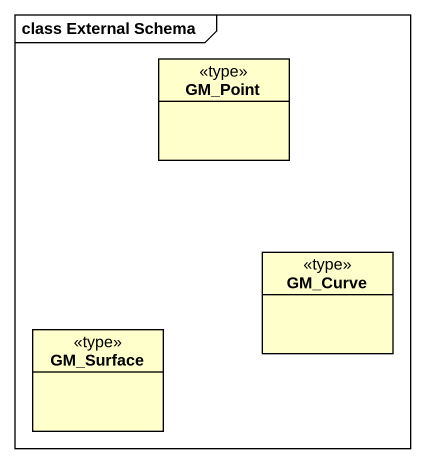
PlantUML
@startuml
mainframe class External Schema
hide circle
hide empty members
class GM_Point <<type>>
class GM_Curve <<type>>
class GM_Surface <<type>>
@enduml
